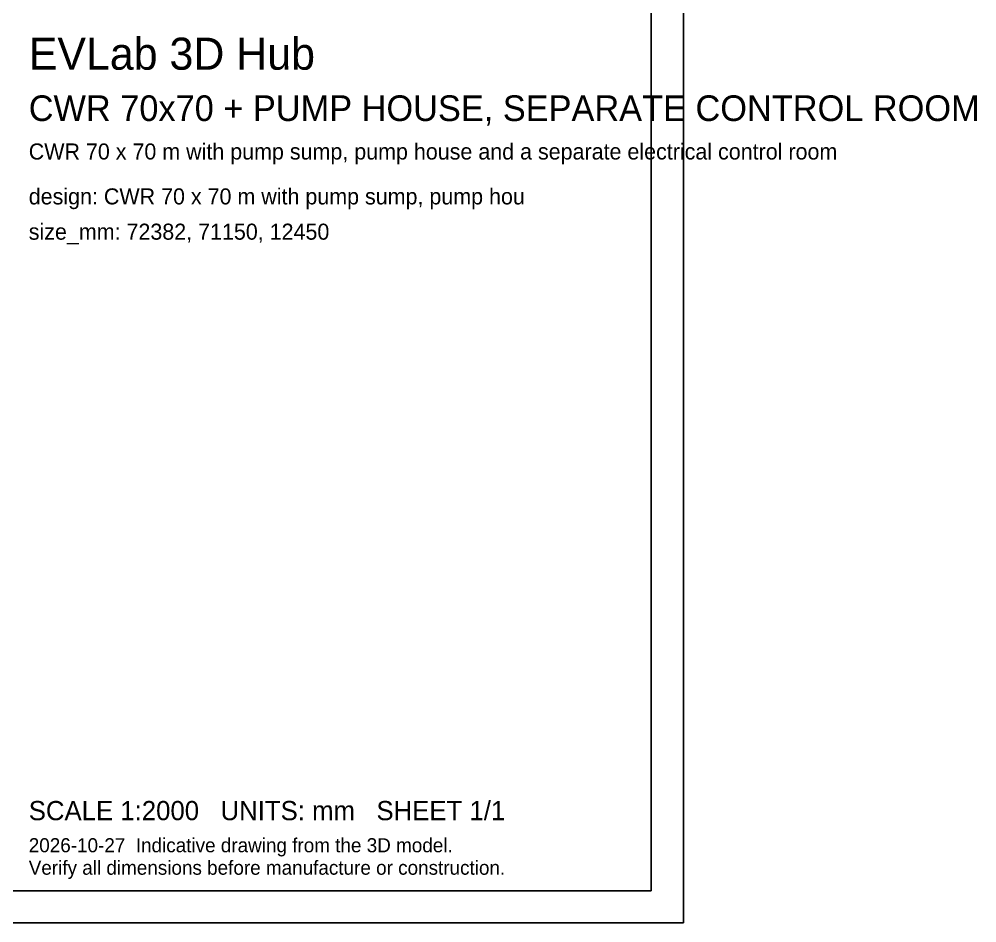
# Model space of a CAD drawing. Extents: x 10000 to 921450, y 10000 to 584000.
# Drawn here: x 623013 to 921450, y 10000 to 291766 of the extents above; entities that cross this region are included whole.
import ezdxf

# ---------------------------------------------------------------- set-up
doc = ezdxf.new("R2010")
doc.units = 0
doc.layers.add('A-FRAME', color=8, linetype='CONTINUOUS')
doc.layers.add('A-TEXT', color=7, linetype='CONTINUOUS')

msp = doc.modelspace()

# ---------------------------------------------------------------- linework, layer by layer
at = {"layer": 'A-FRAME'}
for p, q in [((830000, 10000), (830000, 584000)), ((820000, 20000), (820000, 574000)), ((20000, 20000), (820000, 20000)), ((10000, 10000), (830000, 10000))]:
    msp.add_line(p, q, dxfattribs=at)

# ---------------------------------------------------------------- texts
at = {"layer": 'A-TEXT'}
for s, height, p in [('EVLab 3D Hub', 10000, (626000, 276000)), ('CWR 70x70 + PUMP HOUSE, SEPARATE CONTROL ROOM', 8000, (626000, 260000)), ('CWR 70 x 70 m with pump sump, pump house and a separate electrical control room', 5000, (626000, 248000)), ('design: CWR 70 x 70 m with pump sump, pump hou', 5000, (626000, 234000)), ('size_mm: 72382, 71150, 12450', 5000, (626000, 223000)), ('SCALE 1:2000   UNITS: mm   SHEET 1/1', 6000, (626000, 42000)), ('2026-10-27  Indicative drawing from the 3D model.', 4400, (626000, 32000)), ('Verify all dimensions before manufacture or construction.', 4400, (626000, 25000))]:
    msp.add_text(s, height=height, dxfattribs=at).set_placement(p)

doc.saveas('drawing.dxf')
